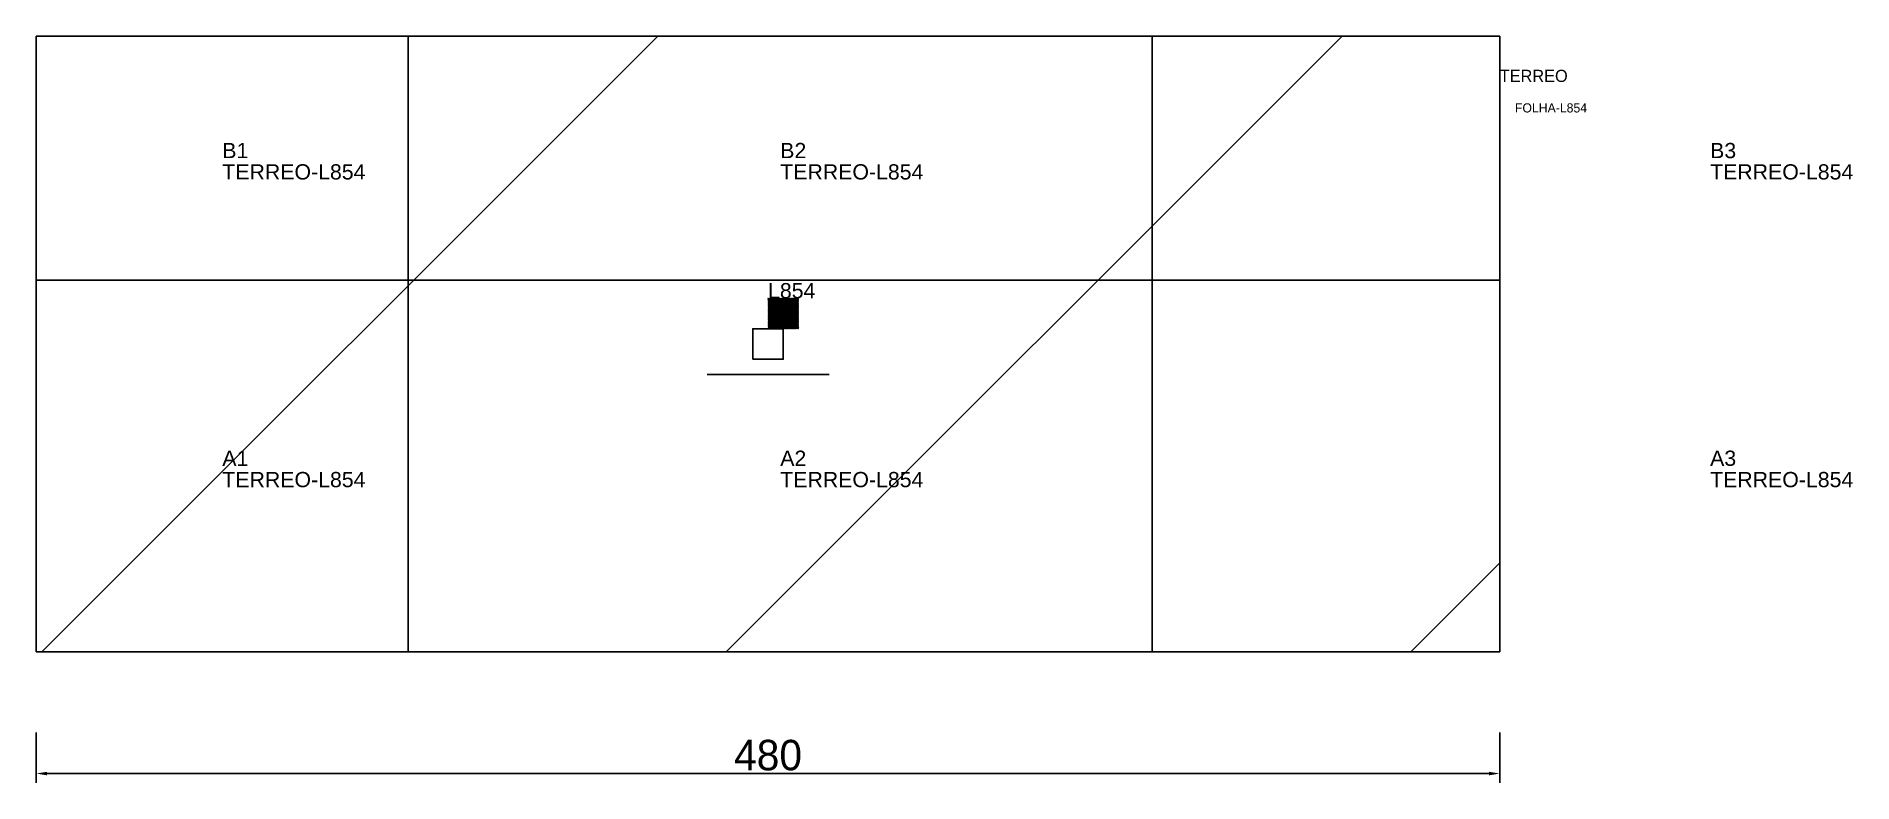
# Model space of a CAD drawing. Header units: metres. Extents: x 222 to 818, y -44 to 202.
import ezdxf

# ---------------------------------------------------------------- set-up
doc = ezdxf.new("R2010")
doc.units = ezdxf.units.M
for name, color, linetype in [('3', 3, 'CONTINUOUS'), ('AUX00', 7, 'CONTINUOUS'), ('COTA', 241, 'CONTINUOUS'), ('FOLHA', 255, 'CONTINUOUS'), ('Hachura', 251, 'CONTINUOUS'), ('NOMENCLATURA', 7, 'CONTINUOUS'), ('Nível', 160, 'CONTINUOUS'), ('Painéis', 200, 'CONTINUOUS'), ('Pilares', 5, 'CONTINUOUS'), ('REAPROVEITAMENTO', 251, 'CONTINUOUS'), ('SARR_2.2x7', 40, 'CONTINUOUS')]:
    doc.layers.add(name, color=color, linetype=linetype)
doc.styles.add('ARIAL', font='Arial.ttf')
doc.styles.add('STR_STANDARD', font='arial.ttf')
doc.dimstyles.new('EZ DXF', dxfattribs={"dimtxt": 10, "dimasz": 3.5, "dimexe": 3, "dimexo": 1.5, "dimgap": 1, "dimtad": 1, "dimdec": 1, "dimdsep": 46, "dimcen": 2.5, "dimazin": 3, "dimtfac": 1, "dimtmove": 0, "dimatfit": 3})

msp = doc.modelspace()

# ---------------------------------------------------------------- hatches: boundary and pattern name
at = {"layer": 'Hachura'}
h = msp.add_hatch(dxfattribs=at)
h.set_pattern_fill('ANSI31', scale=50)
h.paths.add_polyline_path([(702.2, 201.5), (702.2, -0.5), (417.7, -0.5), (222.2, -0.5), (222.2, 201.5)])
h = msp.add_hatch(dxfattribs=at)
h.set_pattern_fill('ANSI31', scale=50)
h.paths.add_polyline_path([(702.2, 201.5), (702.2, -0.5), (417.7, -0.5), (222.2, -0.5), (222.2, 201.5)])
at = {"layer": 'Reaproveitamento'}
h = msp.add_hatch(dxfattribs=at)
h.set_pattern_fill('SOLID')
h.paths.add_polyline_path([(462.2, 105.5), (472.2, 105.5), (472.2, 115.5), (462.2, 115.5)])
h = msp.add_hatch(dxfattribs=at)
h.set_pattern_fill('SOLID')
h.paths.add_polyline_path([(462.2, 105.5), (472.2, 105.5), (472.2, 115.5), (462.2, 115.5)])

# ---------------------------------------------------------------- linework, layer by layer
at = {"layer": '3'}
for points in [[(344.2, -0.5), (344.2, 201.5)], [(344.2, -0.5), (344.2, 201.5)], [(588.2, -0.5), (588.2, 201.5)], [(588.2, -0.5), (588.2, 201.5)], [(222.2, 121.5), (702.2, 121.5)], [(222.2, 121.5), (702.2, 121.5)]]:
    msp.add_lwpolyline(points, close=True, dxfattribs=at)
at = {"layer": 'Painéis', "color": 200}
for p, q in [((222.2, -0.5), (222.2, 201.5)), ((222.2, 201.5), (702.2, 201.5)), ((222.2, -0.5), (222.2, 201.5)), ((222.2, 201.5), (702.2, 201.5)), ((702.2, 201.5), (702.2, -0.5)), ((702.2, 201.5), (702.2, -0.5)), ((417.7, -0.5), (222.2, -0.5)), ((417.7, -0.5), (222.2, -0.5)), ((702.2, -0.5), (417.7, -0.5)), ((702.2, -0.5), (417.7, -0.5))]:
    msp.add_line(p, q, dxfattribs=at)
at = {"layer": 'Pilares'}
msp.add_lwpolyline([(457.2, 95.5), (467.2, 95.5), (467.2, 105.5), (457.2, 105.5)], close=True, dxfattribs=at)
msp.add_lwpolyline([(457.2, 95.5), (467.2, 95.5), (467.2, 105.5), (457.2, 105.5)], close=True, dxfattribs=at)
at = {"layer": 'SARR_2.2x7'}
msp.add_line((442.2, 90.5), (482.2, 90.5), dxfattribs=at)
msp.add_line((442.2, 90.5), (482.2, 90.5), dxfattribs=at)

# ---------------------------------------------------------------- texts
at = {"layer": '3', "style": 'STR_STANDARD'}
for s, p in [('B1', (283.2, 161.5)), ('B1', (283.2, 161.5)), ('B2', (466.2, 161.5)), ('B2', (466.2, 161.5)), ('B3', (771.2, 161.5)), ('B3', (771.2, 161.5)), ('A2', (466.2, 60.5)), ('A2', (466.2, 60.5)), ('A3', (771.2, 60.5)), ('A3', (771.2, 60.5)), ('A1', (283.2, 60.5)), ('A1', (283.2, 60.5))]:
    msp.add_text(s, height=5, dxfattribs=at).set_placement(p)
at = {"layer": 'AUX00', "style": 'STR_STANDARD'}
for p in [(283.2, 154.5), (283.2, 154.5), (466.2, 154.5), (466.2, 154.5), (771.2, 154.5), (771.2, 154.5), (283.2, 53.5), (283.2, 53.5), (466.2, 53.5), (466.2, 53.5), (771.2, 53.5), (771.2, 53.5)]:
    msp.add_text('TERREO-L854', height=5, dxfattribs=at).set_placement(p)
at = {"layer": 'FOLHA'}
msp.add_text('FOLHA-L854', height=3, dxfattribs=at).set_placement((707.2, 176.5))
msp.add_text('FOLHA-L854', height=3, dxfattribs=at).set_placement((707.2, 176.5))
at = {"layer": 'NOMENCLATURA', "insert": (462.2, 120.5), "char_height": 5, "attachment_point": 1, "style": 'ARIAL'}
msp.add_mtext('L854', dxfattribs=at)
msp.add_mtext('L854', dxfattribs=at)
at = {"layer": 'Nível'}
msp.add_text('TERREO', height=4, dxfattribs=at).set_placement((702.2, 186.5))
msp.add_text('TERREO', height=4, dxfattribs=at).set_placement((702.2, 186.5))

# ---------------------------------------------------------------- dimensions: what is measured, and where the dimension line sits
at = {"layer": 'COTA'}
msp.add_linear_dim(base=(222.2, -40.5), p1=(222.2, -25.5), p2=(702.2, -25.5), dimstyle='EZ DXF', dxfattribs=at).render()
msp.add_linear_dim(base=(222.2, -40.5), p1=(222.2, -25.5), p2=(702.2, -25.5), dimstyle='EZ DXF', dxfattribs=at).render()

doc.saveas('drawing.dxf')
